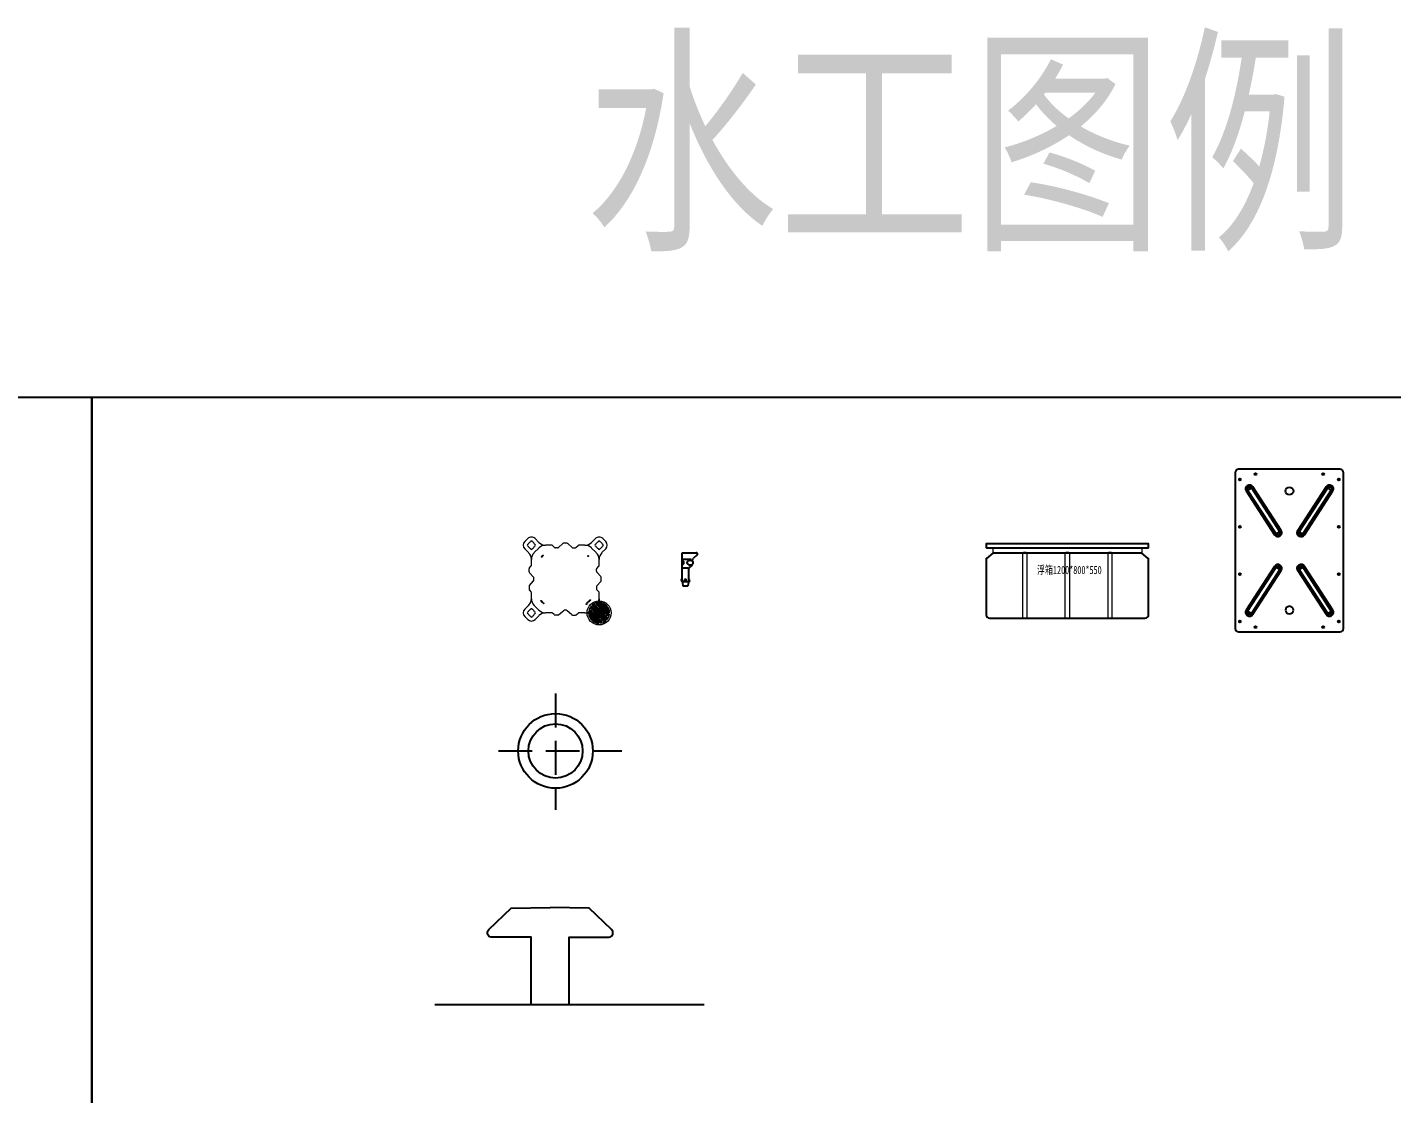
# Model space of a CAD drawing. Extents: x 36536 to 186646, y -14883 to 106449.
# Drawn here: x 161169 to 171246, y 98559 to 106437 of the extents above; entities that cross this region are included whole.
import ezdxf
from ezdxf.enums import TextEntityAlignment as Align

# ---------------------------------------------------------------- set-up
doc = ezdxf.new("R2010")
doc.units = 0
doc.header["$LTSCALE"] = 1000
doc.header["$MEASUREMENT"] = 0
doc.linetypes.add('-6_350_HOLE$0$DASH', pattern=[0.35, 0.25, -0.1])
doc.layers.add('01-细实线', color=3, linetype='Continuous', lineweight=18)
doc.layers.add('2维浮筒', color=252, linetype='Continuous', lineweight=9)
for name, color, linetype in [('L-TEXT文字标注', 7, 'Continuous'), ('W-FLOAT_BOWL浮筒', 253, 'Continuous'), ('短销钉', 253, 'Continuous')]:
    doc.layers.add(name, color=color, linetype=linetype)
doc.styles.add('-黑体', font='', dxfattribs={"width": 0.7})
doc.styles.get("Standard").update_dxf_attribs({"font": 'simplex.shx', "width": 0.8, "bigfont": 'hztxt.shx'})
doc.styles.get('-黑体').set_extended_font_data('SimSun')

# ---------------------------------------------------------------- blocks, each defined once
blk = doc.blocks.new('旗华浮筒')
at = {"layer": '2维浮筒', "color": 5}
for p, q in [((-549, 527), (-527, 549)), ((-473, 549), (-445, 521)), ((-333, 513), (-345, 503)), ((-304, 516), (-326, 516)), ((-297, 513), (-264, 484)), ((-203, 513), (-236, 484)), ((-196, 516), (-174, 516)), ((-167, 513), (-155, 503)), ((-27, 549), (-55, 521)), ((27, 549), (49, 527)), ((-549, 473), (-521, 445)), ((-479, 445), (-445, 479)), ((-395, 500), (-351, 500)), ((-258, 481), (-242, 481)), ((-149, 500), (-105, 500)), ((-21, 445), (-55, 479)), ((49, 473), (21, 445)), ((-516, 304), (-516, 326)), ((-513, 333), (-503, 345)), ((-500, 351), (-500, 395)), ((-19, 307), (-19, 323)), ((-16, 329), (-3, 345)), ((0, 351), (0, 395)), ((-513, 297), (-484, 264)), ((-513, 203), (-484, 236)), ((-481, 242), (-481, 258)), ((-16, 301), (13, 268)), ((-16, 199), (13, 232)), ((16, 239), (16, 261)), ((-516, 196), (-516, 174)), ((-513, 167), (-503, 155)), ((-500, 105), (-500, 149)), ((-19, 193), (-19, 177)), ((-16, 171), (-3, 155)), ((0, 105), (0, 149)), ((-549, 27), (-521, 55)), ((-445, 21), (-479, 55)), ((-329, 16), (-345, 3)), ((-307, 19), (-323, 19)), ((-301, 16), (-268, -13)), ((-199, 16), (-232, -13)), ((-193, 19), (-177, 19)), ((-171, 16), (-155, 3)), ((-55, 21), (-21, 55)), ((49, 27), (21, 55)), ((-527, -49), (-549, -27)), ((-473, -49), (-445, -21)), ((-395, 0), (-351, 0)), ((-261, -16), (-239, -16)), ((-149, 0), (-105, 0)), ((-27, -49), (-55, -21)), ((49, -27), (27, -49))]:
    blk.add_line(p, q, dxfattribs=at)
for centre in [(-429, 411), (-420, 420), (-411, 429), (-85, 424), (-76, 415), (-435, 93), (-424, 85), (-415, 76), (-407, 65), (-80, 80)]:
    blk.add_circle(centre, 3.5, dxfattribs=at)
for centre, radius, start, end in [((-522, 500), 38, 135, 225), ((-524, 500), 7, 90, 270), ((-500, 522), 38, 45, 135), ((-500, 500), 25, 106.2602, 163.7398), ((-500, 524), 7, 0, 180), ((-500, 500), 25, 16.2602, 73.7398), ((-476, 500), 7, 270, 90), ((-395, 570), 70, 225, 270), ((-326, 506), 10, 90, 132.2737), ((-304, 506), 10, 47.7263, 90), ((-196, 506), 10, 90, 132.2737), ((-174, 506), 10, 47.7263, 90), ((-105, 570), 70, 270, 315), ((-24, 500), 7, 90, 270), ((0, 522), 38, 45, 135), ((0, 500), 25, 106.2602, 163.7398), ((0, 524), 7, 0, 180), ((0, 500), 25, 16.2602, 73.7398), ((24, 500), 7, 270, 90), ((22, 500), 38, 315, 45), ((-500, 500), 25, 196.2602, 253.7398), ((-570, 395), 70, 0, 45), ((-500, 476), 7, 180, 0), ((-430, 395), 70, 135, 180), ((-500, 500), 25, 286.2602, 343.7398), ((-395, 430), 70, 90, 135), ((-351, 510), 10, 270, 312.2737), ((-258, 491), 10, 227.7263, 270), ((-242, 491), 10, 270, 312.2737), ((-149, 510), 10, 227.7263, 270), ((-105, 430), 70, 45, 90), ((0, 500), 25, 196.2602, 253.7398), ((-70, 395), 70, 0, 45), ((0, 476), 7, 180, 0), ((70, 395), 70, 135, 180), ((0, 500), 25, 286.2602, 343.7398), ((-506, 326), 10, 137.7263, 180), ((-506, 304), 10, 180, 222.2737), ((-510, 351), 10, 317.7263, 0), ((-9, 323), 10, 137.7263, 180), ((-9, 307), 10, 180, 222.2737), ((-10, 351), 10, 317.7263, 0), ((-506, 196), 10, 137.7263, 180), ((-491, 258), 10, 0, 42.2737), ((-491, 242), 10, 317.7263, 0), ((6, 261), 10, 0, 42.2737), ((6, 239), 10, 317.7263, 0), ((-570, 105), 70, 315, 0), ((-506, 174), 10, 180, 222.2737), ((-510, 149), 10, 0, 42.2737), ((-430, 105), 70, 180, 225), ((-70, 105), 70, 315, 0), ((-9, 193), 10, 137.7263, 180), ((-9, 177), 10, 180, 222.2737), ((-10, 149), 10, 0, 42.2737), ((70, 105), 70, 180, 225), ((-522, 0), 38, 135, 225), ((-524, 0), 7, 90, 270), ((-500, 0), 25, 106.2602, 163.7398), ((-500, 24), 7, 0, 180), ((-500, 0), 25, 16.2602, 73.7398), ((-476, 0), 7, 270, 90), ((-395, 70), 70, 225, 270), ((-351, 10), 10, 270, 312.2737), ((-323, 9), 10, 90, 132.2737), ((-307, 9), 10, 47.7263, 90), ((-193, 9), 10, 90, 132.2737), ((-177, 9), 10, 47.7263, 90), ((-149, 10), 10, 227.7263, 270), ((-105, 70), 70, 270, 315), ((-24, 0), 7, 90, 270), ((0, 0), 25, 106.2602, 163.7398), ((0, 24), 7, 0, 180), ((0, 0), 25, 16.2602, 73.7398), ((24, 0), 7, 270, 90), ((22, 0), 38, 315, 45), ((-500, -22), 38, 225, 315), ((-500, 0), 25, 196.2602, 253.7398), ((-500, -24), 7, 180, 0), ((-500, 0), 25, 286.2602, 343.7398), ((-395, -70), 70, 90, 135), ((-261, -6), 10, 227.7263, 270), ((-239, -6), 10, 270, 312.2737), ((-105, -70), 70, 45, 90), ((0, -22), 38, 225, 315), ((0, 0), 25, 196.2602, 253.7398), ((0, -24), 7, 180, 0), ((0, 0), 25, 286.2602, 343.7398)]:
    blk.add_arc(centre, radius, start, end, dxfattribs=at)
blk = doc.blocks.new('平销钉')
at = {"layer": '短销钉', "lineweight": 5}
for p, q in [((13, -76), (-76, 13)), ((51, -58), (-58, 51)), ((58, -51), (-51, 58)), ((76, -13), (-13, 76)), ((77, 0), (0, 77)), ((0, -77), (-77, 0))]:
    blk.add_line(p, q, dxfattribs=at)
at = {"layer": '短销钉', "color": 4}
blk.add_lwpolyline([(-10, -6), (0, -11), (10, -6), (10, 6), (0, 11), (-10, 6)], close=True, dxfattribs=at)
at = {"layer": '短销钉', "lineweight": 5}
for centre, radius in [((0, 0), 89), ((-69, 14), 2.5), ((-64, 19), 2.5), ((-63, 7), 2.5), ((-60, 35), 2.5), ((-58, 12), 2.5), ((-56, 1), 2.5), ((-56, 40), 2.5), ((-54, 29), 2.5), ((-51, 6), 2.5), ((-49, 34), 2.5), ((-45, 0), 6), ((-48, 22), 2.5), ((-43, 27), 2.5), ((-41, 16), 2.5), ((-40, 56), 2.5), ((-36, 21), 2.5), ((-35, 60), 2.5), ((-35, 10), 2.5), ((-34, 49), 2.5), ((-30, 14), 2.5), ((-29, 54), 2.5), ((-29, 3), 2.5), ((-27, 43), 2.5), ((-24, 8), 2.5), ((-22, 48), 2.5), ((-21, 36), 2.5), ((-19, 64), 2.5), ((-17, 2), 2.5), ((-16, 41), 2.5), ((-14, 30), 2.5), ((-14, 69), 2.5), ((-12, 58), 2.5), ((-10, 35), 2.5), ((-8, 24), 2.5), ((-7, 63), 2.5), ((-6, 51), 2.5), ((-3, 29), 2.5), ((-1, 56), 2.5), ((-2, 17), 2.5), ((0, 45), 2.5), ((3, 22), 2.5), ((5, 11), 2.5), ((5, 50), 2.5), ((7, 39), 2.5), ((10, 16), 2.5), ((11, 5), 2.5), ((12, 43), 2.5), ((13, 32), 2.5), ((14, 72), 2.5), ((16, 10), 2.5), ((17, -2), 2.5), ((18, 37), 2.5), ((19, 26), 2.5), ((21, 65), 2.5), ((22, 3), 2.5), ((24, 31), 2.5), ((26, 19), 2.5), ((27, 59), 2.5), ((31, 24), 2.5), ((32, 64), 2.5), ((32, 13), 2.5), ((34, 53), 2.5), ((37, 18), 2.5), ((39, 58), 2.5), ((39, 7), 2.5), ((40, 46), 2.5), ((45, 0), 6), ((43, 12), 2.5), ((45, 51), 2.5), ((46, 40), 2.5), ((51, 45), 2.5), ((53, 34), 2.5), ((56, -1), 2.5), ((58, 39), 2.5), ((59, 27), 2.5), ((64, 32), 2.5), ((65, 21), 2.5), ((72, 14), 2.5), ((-72, -14), 2.5), ((-65, -21), 2.5), ((-64, -32), 2.5), ((-59, -27), 2.5), ((-58, -39), 2.5), ((-53, -34), 2.5), ((-51, -45), 2.5), ((-46, -40), 2.5), ((-45, -51), 2.5), ((-43, -12), 2.5), ((-40, -46), 2.5), ((-39, -7), 2.5), ((-39, -58), 2.5), ((-37, -18), 2.5), ((-34, -53), 2.5), ((-32, -13), 2.5), ((-32, -64), 2.5), ((-31, -24), 2.5), ((-27, -59), 2.5), ((-26, -19), 2.5), ((-24, -31), 2.5), ((-22, -3), 2.5), ((-21, -65), 2.5), ((-19, -26), 2.5), ((-18, -37), 2.5), ((-16, -10), 2.5), ((-14, -72), 2.5), ((-13, -32), 2.5), ((-12, -43), 2.5), ((-11, -5), 2.5), ((-10, -16), 2.5), ((-7, -39), 2.5), ((-5, -50), 2.5), ((-5, -11), 2.5), ((-3, -22), 2.5), ((0, -45), 2.5), ((2, -17), 2.5), ((1, -56), 2.5), ((3, -29), 2.5), ((6, -51), 2.5), ((7, -63), 2.5), ((8, -24), 2.5), ((10, -35), 2.5), ((12, -58), 2.5), ((14, -69), 2.5), ((14, -30), 2.5), ((16, -41), 2.5), ((19, -64), 2.5), ((21, -36), 2.5), ((22, -48), 2.5), ((24, -8), 2.5), ((27, -43), 2.5), ((29, -3), 2.5), ((29, -54), 2.5), ((30, -14), 2.5), ((34, -49), 2.5), ((35, -10), 2.5), ((35, -60), 2.5), ((36, -21), 2.5), ((40, -56), 2.5), ((41, -16), 2.5), ((43, -27), 2.5), ((48, -22), 2.5), ((49, -34), 2.5), ((51, -6), 2.5), ((54, -29), 2.5), ((56, -40), 2.5), ((58, -12), 2.5), ((60, -35), 2.5), ((63, -7), 2.5), ((64, -19), 2.5), ((69, -14), 2.5)]:
    blk.add_circle(centre, radius, dxfattribs=at)
at = {"layer": '短销钉', "color": 4}
for radius in [13.5, 6]:
    blk.add_circle((0, 0), radius, dxfattribs=at)
at = {"layer": '短销钉', "lineweight": 5}
for centre, radius, start, end in [((0, 0), 77.5, 138.6991, 170.4959), ((0, 0), 77.5, 99.5041, 131.3009), ((0, 0), 77.5, 0.2087, 89.7913), ((50, 5), 2.5, 279.9886, 175.1119), ((0, 0), 77.5, 180.2087, 269.7913), ((-50, -5), 2.5, 99.9886, 355.1119), ((0, 0), 77.5, 279.5041, 311.3009), ((0, 0), 77.5, 318.6991, 350.4959)]:
    blk.add_arc(centre, radius, start, end, dxfattribs=at)
blk = doc.blocks.new('$matou$00000020')
for p, q in [((-54, -217, 0), (-54, -3, 0)), ((-54, -3, 0), (49, -3, 0)), ((-54, -50, 0), (12, -50, 0)), ((19, -95, 0), (-2, -112, 0)), ((22, -67, 0), (22, -55, 0)), ((56, -20, 0), (26, -47, 0)), ((-56, -199, 0), (-54, -199, 0)), ((-49, -115, 0), (-11, -115, 0)), ((-6, -217, 0), (-6, -119, 0)), ((-4, -199, 0), (-6, -199, 0)), ((-59, -209, 0), (-59, -202, 0)), ((-54, -217, 0), (-6, -217, 0)), ((-54, -217, 0), (-48, -245, 0)), ((-46, -247, 0), (-14, -247, 0)), ((-36, -208, 0), (-36, -203, 0)), ((-24, -208, 0), (-24, -203, 0)), ((-6, -217, 0), (-12, -245, 0)), ((-1, -209, 0), (-1, -202, 0))]:
    blk.add_line(p, q)
at = {"ltscale": 0.1}
for p, q in [((-48, -245, 0), (-48, -247, 0)), ((-48, -247, 0), (-46, -247, 0)), ((-14, -247, 0), (-12, -247, 0)), ((-12, -245, 0), (-12, -247, 0))]:
    blk.add_line(p, q, dxfattribs=at)
for centre, radius, start, end in [((-65, -93, 0), 31.4, 56.4166, 70.4003), ((-64, -62, 0), 31.4, 289.4998, 303.5569), ((-55, -77, 0), 13.5, 308.3696, 51.9011), ((-5, -77, 0), 13.5, 128.0989, 231.6304), ((5, -93, 0), 31.3, 57.1287, 123.6019), ((4, -62, 0), 31.4, 236.4385, 303.8665), ((12, -87, 0), 10, 309, 355.8521), ((32, -55, 0), 10, 131.9991, 180), ((14, -77, 0), 13.5, 309, 53.4343), ((49, -13, 0), 10, 311.9991, 90), ((-56, -202, 0), 3, 90, 180), ((-33, -203, 0), 3, 115.3769, 180), ((-30, -209, 0), 10, 64.6231, 115.3769), ((-27, -203, 0), 3, 0, 64.6231), ((4, -119, 0), 10, 129, 180), ((-4, -202, 0), 3, 0, 90), ((-46, -245, 0), 2.5, 191.3099, 270), ((-14, -245, 0), 2.5, 270, 348.6901)]:
    blk.add_arc(centre, radius, start, end)
for centre, major_axis, start_param, end_param in [((-53, -209, 0), (0, -9), 4.712389, 6.115737), ((-30, -208, 0), (0, 9), 1.570796, 4.712389)]:
    blk.add_ellipse(centre, major_axis=major_axis, ratio=0.666667, start_param=start_param, end_param=end_param)
at = {"extrusion": (0, 0, -1)}
blk.add_ellipse((-7, -209, 0), major_axis=(0, -9), ratio=0.666667, start_param=4.712389, end_param=6.115737, dxfattribs=at)
blk = doc.blocks.new('33331')
at = {"color": 5}
for p, q in [((1419723, 1647), (1419723, 1607)), ((1420824, 1647), (1420824, 1607))]:
    blk.add_line(p, q, dxfattribs=at)
at = {"color": 5, "lineweight": -3}
for points in [[(1419723, 1647), (1420823, 1647), (1420868, 1647, 0.413651), (1420873, 1652), (1420873, 1677), (1419673, 1677), (1419673, 1652, 0.414214), (1419678, 1647)], [(1420871, 1569), (1420824, 1607), (1419723, 1607), (1419675, 1569, 0.227838), (1419673, 1565), (1419673, 1152, 0.414214), (1419698, 1127), (1420848, 1127, 0.414214), (1420873, 1152), (1420873, 1565, 0.227838)]]:
    blk.add_lwpolyline(points, format="xyb", close=True, dxfattribs=at)
at = {"color": 5}
for points in [[(1419943, 1607), (1419973, 1607), (1419973, 1127), (1419943, 1127)], [(1420258, 1607), (1420288, 1607), (1420288, 1127), (1420258, 1127)], [(1420603, 1607), (1420573, 1607), (1420573, 1127), (1420603, 1127)]]:
    blk.add_lwpolyline(points, close=True, dxfattribs=at)
for centre in [(1419958, 1590), (1420273, 1590), (1420588, 1590)]:
    blk.add_arc(centre, 22.9, 49.0849, 130.9151, dxfattribs=at)
at = {"color": 5, "insert": (1420049, 1513), "char_height": 60, "attachment_point": 1, "style": '-黑体'}
blk.add_mtext('{\\C256;浮箱1200*800*550}', dxfattribs=at)
blk = doc.blocks.new('1200浮箱')
at = {"layer": 'W-FLOAT_BOWL浮筒'}
for p, q in [((0, 375), (0, -375)), ((1175, 400), (25, 400)), ((121, 311), (116, 301)), ((128, 320), (121, 311)), ((126, 296), (129, 306)), ((139, 325), (128, 320)), ((129, 306), (136, 314)), ((129, 296), (131, 304)), ((131, 304), (137, 311)), ((136, 314), (145, 316)), ((137, 311), (145, 313)), ((153, 309), (137, 283)), ((150, 325), (139, 325)), ((145, 316), (155, 313)), ((145, 313), (153, 309)), ((159, 321), (150, 325)), ((159, 321), (153, 309)), ((153, 309), (477, 100)), ((478, 103), (155, 313)), ((483, 112), (159, 321)), ((1041, 321), (717, 112)), ((1045, 313), (722, 103)), ((723, 100), (1047, 309)), ((1052, 325), (1041, 321)), ((1047, 309), (1041, 321)), ((1045, 313), (1055, 316)), ((1047, 309), (1055, 313)), ((1047, 309), (1064, 283)), ((1063, 325), (1052, 325)), ((1055, 316), (1064, 314)), ((1055, 313), (1063, 311)), ((1072, 320), (1063, 325)), ((1063, 311), (1069, 304)), ((1064, 314), (1072, 306)), ((1069, 304), (1071, 296)), ((1080, 311), (1072, 320)), ((1072, 306), (1076, 296)), ((1084, 301), (1080, 311)), ((1200, -375), (1200, 375)), ((116, 301), (118, 289)), ((118, 289), (121, 279)), ((121, 279), (129, 271)), ((128, 286), (126, 296)), ((134, 279), (128, 286)), ((131, 288), (129, 296)), ((137, 283), (129, 271)), ((129, 271), (453, 61)), ((137, 283), (131, 288)), ((134, 279), (458, 68)), ((461, 71), (137, 283)), ((1064, 283), (741, 71)), ((742, 68), (1066, 279)), ((747, 61), (1071, 271)), ((1069, 288), (1064, 283)), ((1064, 283), (1071, 271)), ((1072, 286), (1066, 279)), ((1071, 296), (1069, 288)), ((1071, 271), (1079, 279)), ((1076, 296), (1072, 286)), ((1079, 279), (1084, 289)), ((1084, 289), (1084, 301)), ((483, 112), (477, 100)), ((478, 103), (485, 95)), ((491, 103), (483, 112)), ((496, 93), (491, 103)), ((709, 103), (704, 93)), ((717, 112), (709, 103)), ((715, 95), (722, 103)), ((717, 112), (723, 100)), ((132, 1), (134, 11)), ((134, -11), (132, 1)), ((134, 11), (140, 21)), ((140, 21), (150, 28)), ((150, 28), (161, 29)), ((161, 29), (171, 28)), ((171, 28), (180, 21)), ((180, 21), (187, 11)), ((187, 11), (188, 1)), ((188, 1), (187, -11)), ((461, 71), (453, 61)), ((453, 61), (464, 56)), ((467, 65), (458, 68)), ((461, 71), (477, 100)), ((469, 70), (461, 71)), ((464, 56), (475, 56)), ((478, 68), (467, 65)), ((475, 71), (469, 70)), ((482, 76), (475, 71)), ((475, 56), (485, 61)), ((477, 100), (482, 93)), ((485, 75), (478, 68)), ((482, 93), (485, 85)), ((485, 85), (482, 76)), ((485, 95), (488, 85)), ((488, 85), (485, 75)), ((485, 61), (493, 70)), ((493, 70), (496, 81)), ((496, 81), (496, 93)), ((704, 93), (704, 81)), ((704, 81), (707, 70)), ((707, 70), (715, 61)), ((712, 85), (715, 95)), ((715, 75), (712, 85)), ((723, 68), (715, 75)), ((715, 61), (725, 56)), ((717, 85), (718, 93)), ((718, 76), (717, 85)), ((718, 93), (723, 100)), ((725, 71), (718, 76)), ((741, 71), (723, 100)), ((733, 65), (723, 68)), ((733, 70), (725, 71)), ((725, 56), (736, 56)), ((741, 71), (733, 70)), ((742, 68), (733, 65)), ((736, 56), (747, 61)), ((741, 71), (747, 61)), ((1015, 11), (1012, 1)), ((1012, 1), (1015, -11)), ((1020, 21), (1015, 11)), ((1029, 28), (1020, 21)), ((1041, 29), (1029, 28)), ((1050, 28), (1041, 29)), ((1060, 21), (1050, 28)), ((1066, 11), (1060, 21)), ((1068, 1), (1066, 11)), ((1066, -11), (1068, 1)), ((453, -60), (129, -269)), ((140, -21), (134, -11)), ((458, -68), (134, -278)), ((137, -281), (461, -71)), ((150, -26), (140, -21)), ((161, -29), (150, -26)), ((477, -98), (153, -309)), ((171, -26), (161, -29)), ((180, -21), (171, -26)), ((187, -11), (180, -21)), ((464, -56), (453, -60)), ((453, -60), (461, -71)), ((458, -68), (467, -65)), ((461, -71), (469, -68)), ((461, -71), (477, -98)), ((475, -56), (464, -56)), ((467, -65), (478, -66)), ((469, -68), (475, -70)), ((485, -61), (475, -56)), ((475, -70), (482, -76)), ((482, -93), (477, -98)), ((477, -98), (483, -110)), ((478, -66), (485, -75)), ((485, -95), (478, -101)), ((482, -76), (485, -85)), ((485, -85), (482, -93)), ((493, -70), (485, -61)), ((485, -75), (488, -85)), ((488, -85), (485, -95)), ((491, -101), (496, -91)), ((496, -80), (493, -70)), ((496, -91), (496, -80)), ((707, -70), (704, -80)), ((704, -80), (704, -91)), ((704, -91), (709, -101)), ((715, -61), (707, -70)), ((712, -85), (715, -75)), ((715, -95), (712, -85)), ((725, -56), (715, -61)), ((715, -75), (723, -66)), ((722, -101), (715, -95)), ((717, -85), (718, -76)), ((718, -93), (717, -85)), ((723, -98), (717, -110)), ((718, -76), (725, -70)), ((723, -98), (718, -93)), ((723, -66), (733, -65)), ((741, -71), (723, -98)), ((1047, -309), (723, -98)), ((736, -56), (725, -56)), ((725, -70), (733, -68)), ((733, -65), (742, -68)), ((733, -68), (741, -71)), ((747, -60), (736, -56)), ((747, -60), (741, -71)), ((741, -71), (1064, -281)), ((1066, -278), (742, -68)), ((1071, -269), (747, -60)), ((1015, -11), (1020, -21)), ((1020, -21), (1029, -26)), ((1029, -26), (1041, -29)), ((1041, -29), (1050, -26)), ((1050, -26), (1060, -21)), ((1060, -21), (1066, -11)), ((155, -313), (478, -101)), ((159, -320), (483, -110)), ((483, -110), (491, -101)), ((709, -101), (717, -110)), ((717, -110), (1041, -320)), ((722, -101), (1045, -313)), ((118, -288), (116, -299)), ((116, -299), (121, -311)), ((121, -278), (118, -288)), ((129, -269), (121, -278)), ((126, -296), (128, -286)), ((129, -306), (126, -296)), ((128, -286), (134, -278)), ((129, -269), (137, -281)), ((129, -296), (131, -288)), ((131, -304), (129, -296)), ((131, -288), (137, -281)), ((153, -309), (137, -281)), ((1047, -309), (1064, -281)), ((1071, -269), (1064, -281)), ((1064, -281), (1069, -288)), ((1066, -278), (1072, -286)), ((1069, -288), (1071, -296)), ((1071, -296), (1069, -304)), ((1079, -278), (1071, -269)), ((1072, -286), (1076, -296)), ((1076, -296), (1072, -306)), ((1084, -288), (1079, -278)), ((1080, -311), (1084, -299)), ((1084, -299), (1084, -288)), ((25, -400), (1175, -400)), ((121, -311), (128, -320)), ((128, -320), (139, -325)), ((136, -313), (129, -306)), ((137, -309), (131, -304)), ((145, -314), (136, -313)), ((145, -311), (137, -309)), ((139, -325), (150, -325)), ((153, -309), (145, -311)), ((155, -313), (145, -314)), ((150, -325), (159, -320)), ((153, -309), (159, -320)), ((1041, -320), (1047, -309)), ((1041, -320), (1052, -325)), ((1055, -314), (1045, -313)), ((1055, -311), (1047, -309)), ((1052, -325), (1063, -325)), ((1063, -309), (1055, -311)), ((1064, -313), (1055, -314)), ((1069, -304), (1063, -309)), ((1063, -325), (1072, -320)), ((1072, -306), (1064, -313)), ((1072, -320), (1080, -311))]:
    blk.add_line(p, q, dxfattribs=at)
for centre in [(75, 365), (425, 365), (775, 365), (1125, 365), (35, 250), (1165, 250), (35, -250), (1165, -250), (75, -365), (425, -365), (775, -365), (1125, -365)]:
    blk.add_circle(centre, 7, dxfattribs=at)
for centre, start, end in [((25, 375), 90, 180), ((1175, 375), 0, 90), ((25, -375), 180, 270), ((1175, -375), 270, 0)]:
    blk.add_arc(centre, 25, start, end, dxfattribs=at)
blk = doc.blocks.new('*U506')
at = {"layer": 'W-FLOAT_BOWL浮筒', "rotation": 270}
blk.add_blockref('1200浮箱', (0, 600), dxfattribs=at)
blk = doc.blocks.new('*U507')
at = {"layer": 'W-FLOAT_BOWL浮筒', "color": 0, "linetype": 'ByBlock', "lineweight": -2, "transparency": 16777216}
blk.add_blockref('*U506', (0, 0), dxfattribs=at)

msp = doc.modelspace()

# ---------------------------------------------------------------- linework, layer by layer
for points in [[(136646.2, 103703.4), (161646.2, 103703.4), (161646.2, 73703.4), (136646.2, 73703.4)], [(161646.2, 103703.4), (186646.2, 103703.4), (186646.2, 73703.4), (161646.2, 73703.4)]]:
    msp.add_lwpolyline(points, close=True)
at = {"linetype": '-6_350_HOLE$0$DASH'}
for points in [[(165070.3, 101514.9), (165070.3, 100655.4)], [(164648.5, 101091.3), (165560, 101091.3)]]:
    msp.add_lwpolyline(points, dxfattribs=at)
for points in [[(164890.4, 99217.3), (164890.4, 99716), (164594.3, 99716, -0.6491398), (164578.1, 99772), (164742.3, 99928.6), (165030.5, 99935.2)], [(165170.6, 99217.3), (165170.6, 99716), (165466.7, 99716, 0.6491398), (165482.9, 99772), (165318.7, 99928.6), (165030.5, 99935.2)]]:
    msp.add_lwpolyline(points, format="xyb")
msp.add_lwpolyline([(164180, 99217.3), (166167.5, 99217.3)])
for radius in [275.7, 200]:
    msp.add_circle((165070.3, 101091.3), radius)

# ---------------------------------------------------------------- block references
msp.add_blockref('$matou$00000020', (166059.6, 102558.8, 0))
at = {"layer": '01-细实线', "color": 1}
msp.add_blockref('33331', (-1251422.8, 100944.9), dxfattribs=at)
at = {"layer": '2维浮筒', "rotation": 90}
msp.add_blockref('旗华浮筒', (165392.2, 102611), dxfattribs=at)
at = {"layer": 'W-FLOAT_BOWL浮筒'}
msp.add_blockref('*U507', (170490.1, 102571.7), dxfattribs=at)
at = {"layer": '短销钉'}
msp.add_blockref('平销钉', (165392.2, 102111), dxfattribs=at)

# ---------------------------------------------------------------- texts
at = {"layer": 'L-TEXT文字标注', "width": 0.95}
msp.add_text('水工图例', height=1500, dxfattribs=at).set_placement((168138.5, 105609), align=Align.MIDDLE)

doc.saveas('drawing.dxf')
